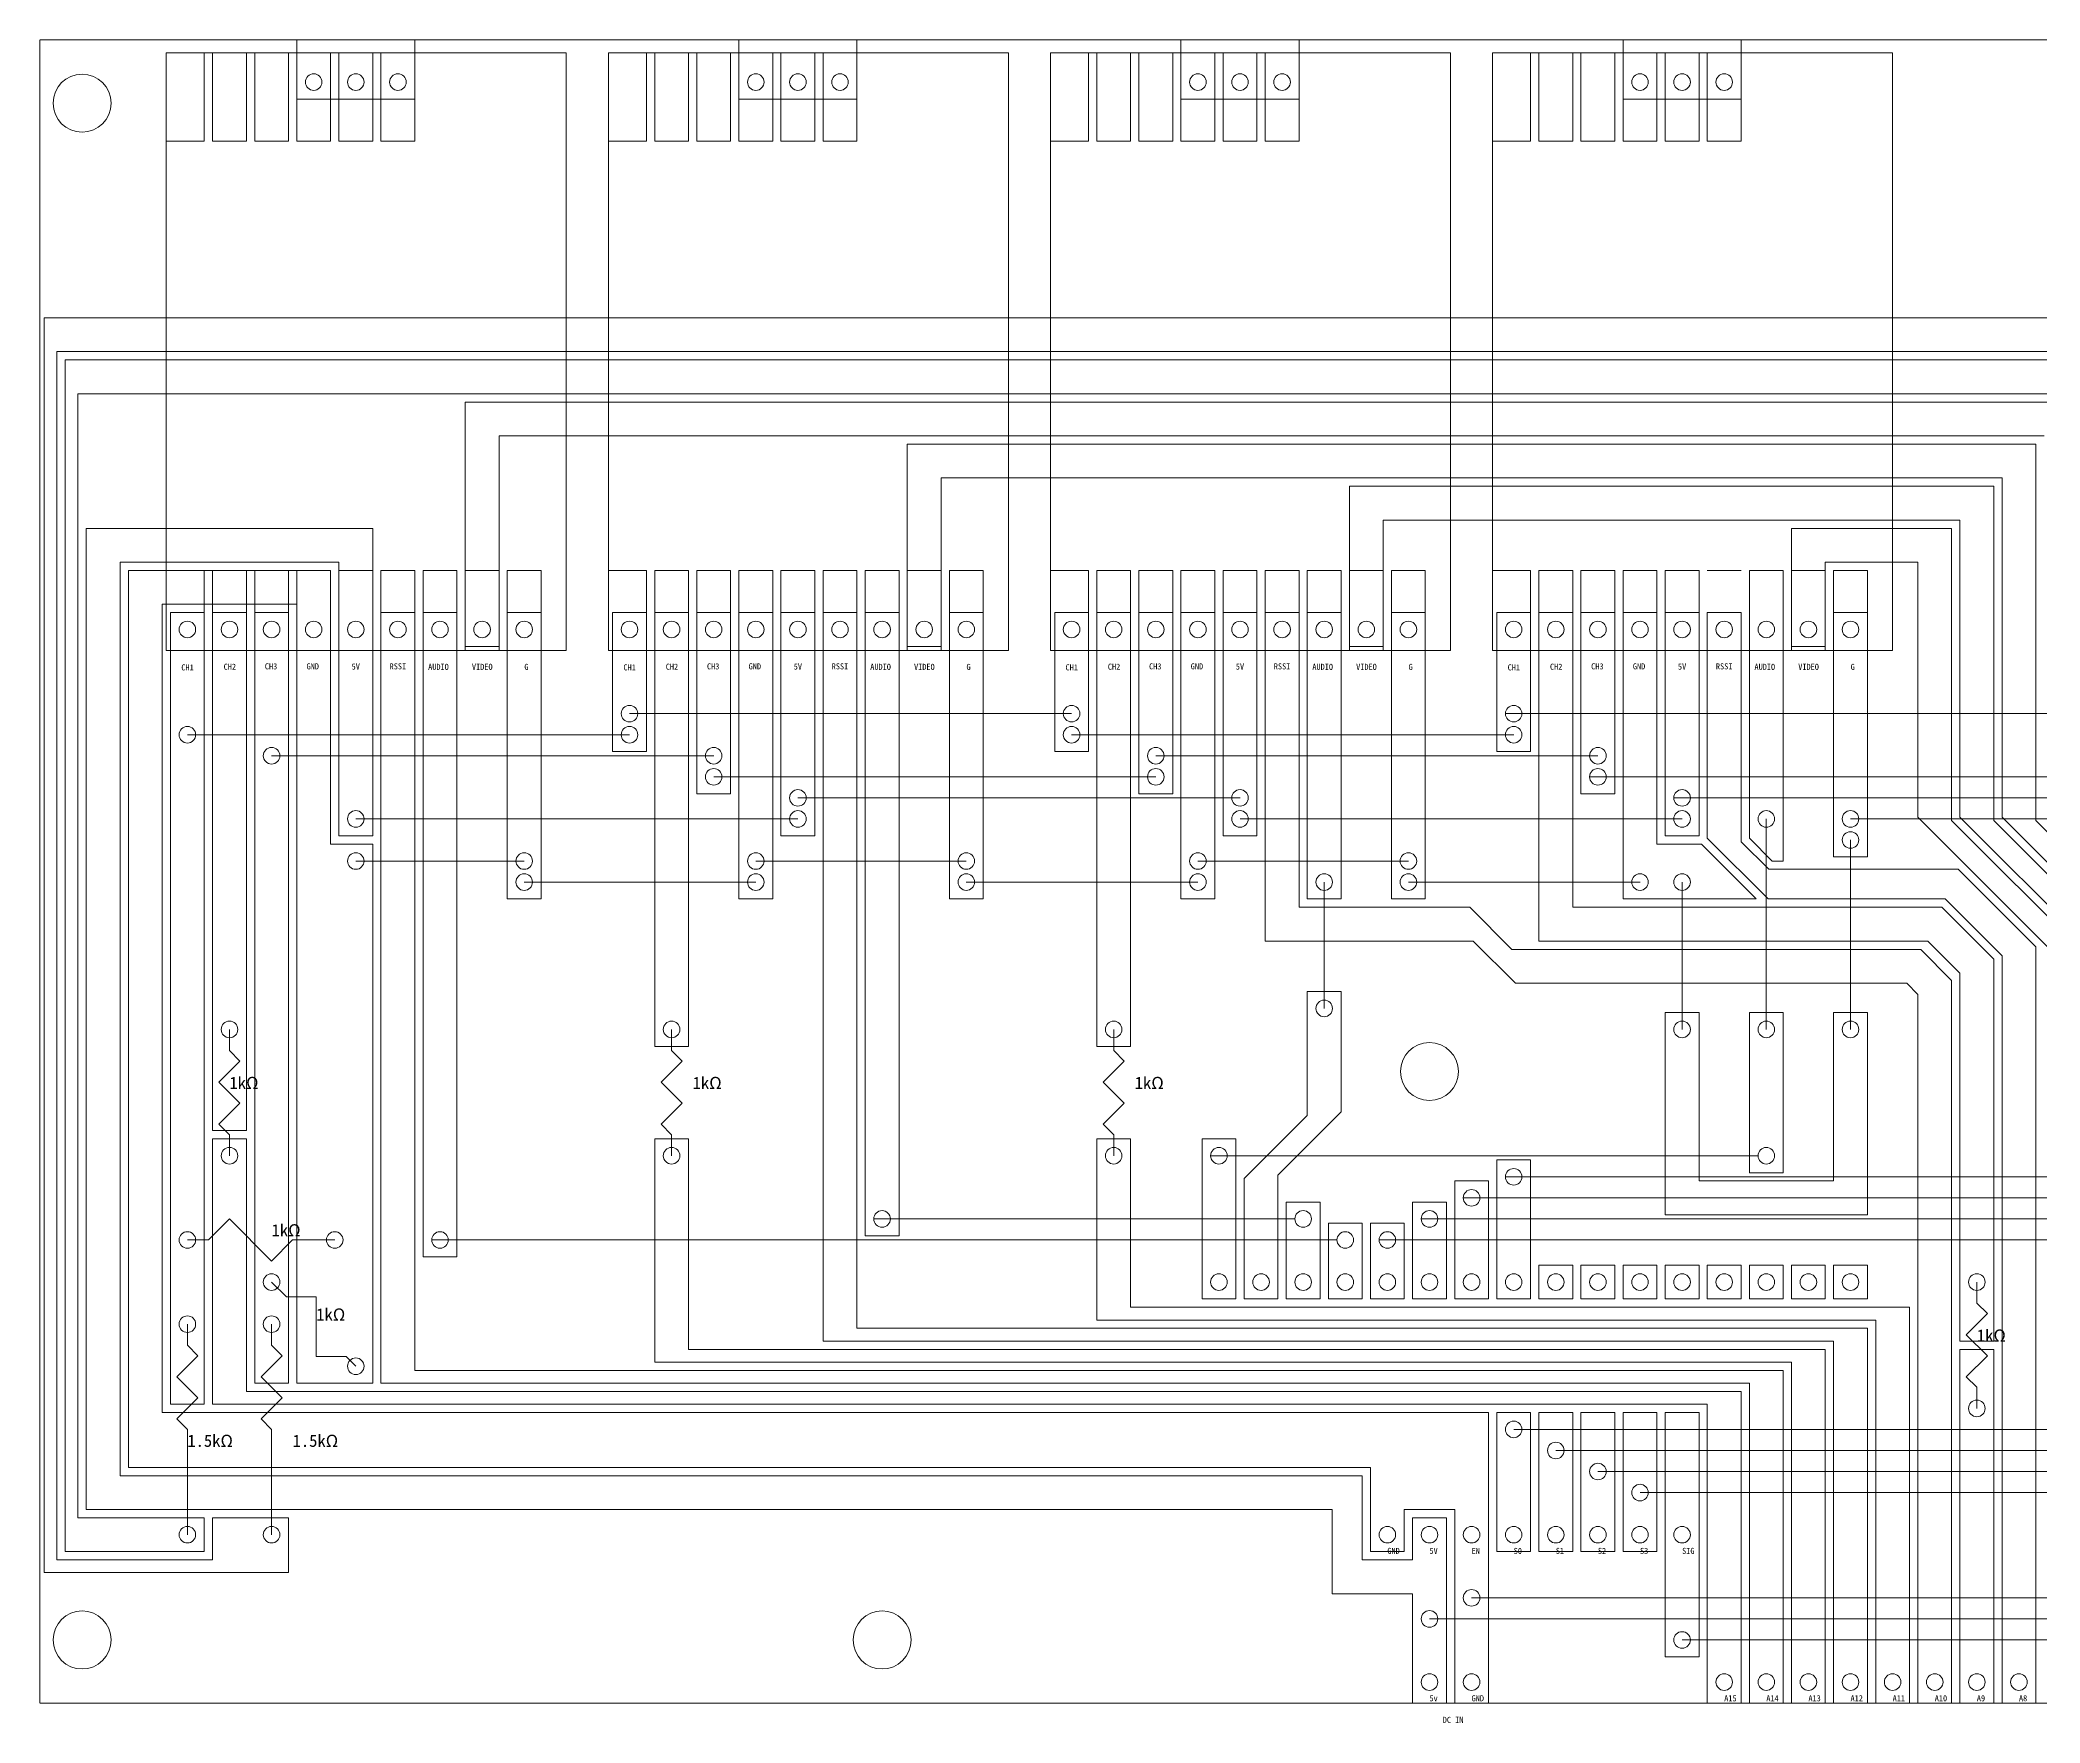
# Model space of a CAD drawing. Units: millimetres at full size, sheet at 2:1. Extents: x -15 to 231, y -75 to 27.
# Drawn here: x -15.3 to 105.3, y -74.9 to 26.6 of the extents above; entities that cross this region are included whole.
import ezdxf
from ezdxf.enums import TextEntityAlignment as Align

# ---------------------------------------------------------------- set-up
doc = ezdxf.new("R2010")
doc.units = ezdxf.units.MM
doc.header["$LTSCALE"] = 0.5
for name, color, linetype, lineweight in [('0-1_16', 7, 'Continuous', 9), ('0-3_18', 1, 'Continuous', 9), ('0-4_19', 3, 'Continuous', 9)]:
    doc.layers.add(name, color=color, linetype=linetype, lineweight=lineweight)
doc.styles.add('ＭＳ ゴシック', font='')
doc.styles.get('ＭＳ ゴシック').set_extended_font_data('MS Gothic')

msp = doc.modelspace()

# ---------------------------------------------------------------- linework, layer by layer
at = {"layer": '0-1_16'}
for p, q in [((-7.7283, -10.2258), (-7.7283, 25.8242)), ((-7.7283, 25.8242), (16.4017, 25.8242)), ((-5.4383, 25.8242), (-5.4383, 20.5042)), ((-4.9383, 25.8242), (-4.9383, 20.5042)), ((-2.8983, 25.8242), (-2.8983, 20.5042)), ((-2.3983, 25.8242), (-2.3983, 20.5042)), ((-0.3583, 25.8242), (-0.3583, 20.5042)), ((2.1817, 25.8242), (2.1817, 20.5042)), ((4.7217, 25.8242), (4.7217, 20.5042)), ((7.2617, 25.8242), (7.2617, 20.5042)), ((16.4017, -10.2258), (16.4017, 25.8242)), ((18.9417, -10.2258), (18.9417, 25.8242)), ((18.9417, 25.8242), (43.0717, 25.8242)), ((21.2317, 25.8242), (21.2317, 20.5042)), ((21.7317, 25.8242), (21.7317, 20.5042)), ((23.7717, 25.8242), (23.7717, 20.5042)), ((24.2717, 25.8242), (24.2717, 20.5042)), ((26.3117, 25.8242), (26.3117, 20.5042)), ((28.8517, 25.8242), (28.8517, 20.5042)), ((31.3917, 25.8242), (31.3917, 20.5042)), ((33.9317, 25.8242), (33.9317, 20.5042)), ((43.0717, -10.2258), (43.0717, 25.8242)), ((45.6117, -10.2258), (45.6117, 25.8242)), ((45.6117, 25.8242), (69.7417, 25.8242)), ((47.9017, 25.8242), (47.9017, 20.5042)), ((48.4017, 25.8242), (48.4017, 20.5042)), ((50.4417, 25.8242), (50.4417, 20.5042)), ((50.9417, 25.8242), (50.9417, 20.5042)), ((52.9817, 25.8242), (52.9817, 20.5042)), ((55.5217, 25.8242), (55.5217, 20.5042)), ((58.0617, 25.8242), (58.0617, 20.5042)), ((60.6017, 25.8242), (60.6017, 20.5042)), ((69.7417, -10.2258), (69.7417, 25.8242)), ((72.2817, -10.2258), (72.2817, 25.8242)), ((72.2817, 25.8242), (96.4117, 25.8242)), ((74.5717, 25.8242), (74.5717, 20.5042)), ((75.0717, 25.8242), (75.0717, 20.5042)), ((77.1117, 25.8242), (77.1117, 20.5042)), ((77.6117, 25.8242), (77.6117, 20.5042)), ((79.6517, 25.8242), (79.6517, 20.5042)), ((82.1917, 25.8242), (82.1917, 20.5042)), ((84.7317, 25.8242), (84.7317, 20.5042)), ((87.2717, 25.8242), (87.2717, 20.5042)), ((96.4117, -10.2258), (96.4117, 25.8242)), ((-7.7283, 20.5042), (-5.4383, 20.5042)), ((-4.9383, 20.5042), (-2.8983, 20.5042)), ((-2.3983, 20.5042), (-0.3583, 20.5042)), ((18.9417, 20.5042), (21.2317, 20.5042)), ((21.7317, 20.5042), (23.7717, 20.5042)), ((24.2717, 20.5042), (26.3117, 20.5042)), ((45.6117, 20.5042), (47.9017, 20.5042)), ((48.4017, 20.5042), (50.4417, 20.5042)), ((50.9417, 20.5042), (52.9817, 20.5042)), ((72.2817, 20.5042), (74.5717, 20.5042)), ((75.0717, 20.5042), (77.1117, 20.5042)), ((77.6117, 20.5042), (79.6517, 20.5042)), ((-7.7283, -5.3958), (-5.4383, -5.3958)), ((-5.4383, -5.3958), (-5.4383, -10.2258)), ((-4.9383, -5.3958), (-2.8983, -5.3958)), ((-4.9383, -5.3958), (-4.9383, -10.2258)), ((-2.8983, -5.3958), (-2.8983, -10.2258)), ((-2.3983, -5.3958), (-0.3583, -5.3958)), ((-2.3983, -5.3958), (-2.3983, -10.2258)), ((-0.3583, -5.3958), (-0.3583, -10.2258)), ((0.1417, -5.3958), (2.1817, -5.3958)), ((0.1417, -5.3958), (0.1417, -10.2258)), ((2.1817, -5.3958), (2.1817, -10.2258)), ((2.6817, -5.3958), (4.7217, -5.3958)), ((2.6817, -5.3958), (2.6817, -10.2258)), ((4.7217, -5.3958), (4.7217, -10.2258)), ((5.2217, -5.3958), (7.2617, -5.3958)), ((5.2217, -5.3958), (5.2217, -10.2258)), ((7.2617, -5.3958), (7.2617, -10.2258)), ((7.7617, -5.3958), (9.8017, -5.3958)), ((7.7617, -5.3958), (7.7617, -10.2258)), ((9.8017, -5.3958), (9.8017, -10.2258)), ((10.3017, -5.3958), (12.3417, -5.3958)), ((10.3017, -5.3958), (10.3017, -10.2258)), ((12.3417, -5.3958), (12.3417, -10.2258)), ((12.8417, -5.3958), (14.8817, -5.3958)), ((12.8417, -5.3958), (12.8417, -10.2258)), ((14.8817, -5.3958), (14.8817, -10.2258)), ((18.9417, -5.3958), (21.2317, -5.3958)), ((21.2317, -5.3958), (21.2317, -10.2258)), ((21.7317, -5.3958), (23.7717, -5.3958)), ((21.7317, -5.3958), (21.7317, -10.2258)), ((23.7717, -5.3958), (23.7717, -10.2258)), ((24.2717, -5.3958), (26.3117, -5.3958)), ((24.2717, -5.3958), (24.2717, -10.2258)), ((26.3117, -5.3958), (26.3117, -10.2258)), ((26.8117, -5.3958), (28.8517, -5.3958)), ((26.8117, -5.3958), (26.8117, -10.2258)), ((28.8517, -5.3958), (28.8517, -10.2258)), ((29.3517, -5.3958), (31.3917, -5.3958)), ((29.3517, -5.3958), (29.3517, -10.2258)), ((31.3917, -5.3958), (31.3917, -10.2258)), ((31.8917, -5.3958), (33.9317, -5.3958)), ((31.8917, -5.3958), (31.8917, -10.2258)), ((33.9317, -5.3958), (33.9317, -10.2258)), ((34.4317, -5.3958), (36.4717, -5.3958)), ((34.4317, -5.3958), (34.4317, -10.2258)), ((36.4717, -5.3958), (36.4717, -10.2258)), ((36.9717, -5.3958), (39.0117, -5.3958)), ((36.9717, -5.3958), (36.9717, -10.2258)), ((39.0117, -5.3958), (39.0117, -10.2258)), ((39.5117, -5.3958), (41.5517, -5.3958)), ((39.5117, -5.3958), (39.5117, -10.2258)), ((41.5517, -5.3958), (41.5517, -10.2258)), ((45.6117, -5.3958), (47.9017, -5.3958)), ((47.9017, -5.3958), (47.9017, -10.2258)), ((48.4017, -5.3958), (50.4417, -5.3958)), ((48.4017, -5.3958), (48.4017, -10.2258)), ((50.4417, -5.3958), (50.4417, -10.2258)), ((50.9417, -5.3958), (52.9817, -5.3958)), ((50.9417, -5.3958), (50.9417, -10.2258)), ((52.9817, -5.3958), (52.9817, -10.2258)), ((53.4817, -5.3958), (55.5217, -5.3958)), ((53.4817, -5.3958), (53.4817, -10.2258)), ((55.5217, -5.3958), (55.5217, -10.2258)), ((56.0217, -5.3958), (58.0617, -5.3958)), ((56.0217, -5.3958), (56.0217, -10.2258)), ((58.0617, -5.3958), (58.0617, -10.2258)), ((58.5617, -5.3958), (60.6017, -5.3958)), ((58.5617, -5.3958), (58.5617, -10.2258)), ((60.6017, -5.3958), (60.6017, -10.2258)), ((61.1017, -5.3958), (63.1417, -5.3958)), ((61.1017, -5.3958), (61.1017, -10.2258)), ((63.1417, -5.3958), (63.1417, -10.2258)), ((63.6417, -5.3958), (63.6417, -10.2258)), ((63.6417, -5.3958), (65.6817, -5.3958)), ((65.6817, -5.3958), (65.6817, -10.2258)), ((66.1817, -5.3958), (68.2217, -5.3958)), ((66.1817, -5.3958), (66.1817, -10.2258)), ((68.2217, -5.3958), (68.2217, -10.2258)), ((72.2817, -5.3958), (74.5717, -5.3958)), ((74.5717, -5.3958), (74.5717, -10.2258)), ((75.0717, -5.3958), (77.1117, -5.3958)), ((75.0717, -5.3958), (75.0717, -10.2258)), ((77.1117, -5.3958), (77.1117, -10.2258)), ((77.6117, -5.3958), (79.6517, -5.3958)), ((77.6117, -5.3958), (77.6117, -10.2258)), ((79.6517, -5.3958), (79.6517, -10.2258)), ((80.1517, -5.3958), (82.1917, -5.3958)), ((80.1517, -5.3958), (80.1517, -10.2258)), ((82.1917, -5.3958), (82.1917, -10.2258)), ((82.6917, -5.3958), (84.7317, -5.3958)), ((82.6917, -5.3958), (82.6917, -10.2258)), ((84.7317, -5.3958), (84.7317, -10.2258)), ((85.2317, -5.3958), (87.2717, -5.3958)), ((87.7717, -5.3958), (89.8117, -5.3958)), ((87.7717, -5.3958), (87.7717, -10.2258)), ((89.8117, -5.3958), (89.8117, -10.2258)), ((90.3117, -5.3958), (92.3517, -5.3958)), ((90.3117, -5.3958), (90.3117, -10.2258)), ((92.3517, -5.3958), (92.3517, -10.2258)), ((92.8517, -5.3958), (94.8917, -5.3958)), ((92.8517, -5.3958), (92.8517, -10.2258)), ((94.8917, -5.3958), (94.8917, -10.2258)), ((85.2317, -7.9358), (85.2317, -10.2258)), ((87.2717, -7.9358), (87.2717, -10.2258)), ((-7.7283, -10.2258), (16.4017, -10.2258)), ((18.9417, -10.2258), (43.0717, -10.2258)), ((45.6117, -10.2258), (69.7417, -10.2258)), ((72.2817, -10.2258), (96.4117, -10.2258))]:
    msp.add_line(p, q, dxfattribs=at)
at = {"layer": '0-1_16', "color": 4}
for p, q in [((-3.9183, -33.0858), (-3.9183, -34.3558)), ((22.7517, -33.0858), (22.7517, -34.3558)), ((49.4217, -33.0858), (49.4217, -34.3558)), ((-3.9183, -40.7058), (-3.9183, -39.4358)), ((22.7517, -40.7058), (22.7517, -39.4358)), ((49.4217, -40.7058), (49.4217, -39.4358)), ((101.4917, -48.3258), (101.4917, -49.5958)), ((101.4917, -55.9458), (101.4917, -54.6758))]:
    msp.add_line(p, q, dxfattribs=at)
at = {"layer": '0-1_16', "color": 5}
for p, q in [((-1.3783, -50.8658), (-1.3783, -52.1358)), ((-0.7433, -52.7708), (-2.0133, -54.0408)), ((-1.3783, -52.1358), (-0.7433, -52.7708)), ((-2.0133, -54.0408), (-0.7433, -55.3108)), ((-0.7433, -55.3108), (-2.0133, -56.5808)), ((-7.0933, -56.5808), (-6.4583, -57.2158)), ((-2.0133, -56.5808), (-1.3783, -57.2158)), ((-6.4583, -57.2158), (-6.4583, -63.5658)), ((-1.3783, -57.2158), (-1.3783, -63.5658))]:
    msp.add_line(p, q, dxfattribs=at)
at = {"layer": '0-1_16'}
for points in [[(0.1417, 25.8242), (0.1417, 20.5042), (2.1817, 20.5042)], [(2.6817, 25.8242), (2.6817, 20.5042), (4.7217, 20.5042)], [(5.2217, 25.8242), (5.2217, 20.5042), (7.2617, 20.5042)], [(26.8117, 25.8242), (26.8117, 20.5042), (28.8517, 20.5042)], [(29.3517, 25.8242), (29.3517, 20.5042), (31.3917, 20.5042)], [(31.8917, 25.8242), (31.8917, 20.5042), (33.9317, 20.5042)], [(53.4817, 25.8242), (53.4817, 20.5042), (55.5217, 20.5042)], [(56.0217, 25.8242), (56.0217, 20.5042), (58.0617, 20.5042)], [(58.5617, 25.8242), (58.5617, 20.5042), (60.6017, 20.5042)], [(80.1517, 25.8242), (80.1517, 20.5042), (82.1917, 20.5042)], [(82.6917, 25.8242), (82.6917, 20.5042), (84.7317, 20.5042)], [(85.2317, 25.8242), (85.2317, 20.5042), (87.2717, 20.5042)]]:
    msp.add_lwpolyline(points, dxfattribs=at)
at = {"layer": '0-1_16', "color": 4}
for points in [[(-3.9183, -34.3558), (-3.2833, -34.9908), (-4.5533, -36.2608), (-3.2833, -37.5308), (-4.5533, -38.8008), (-3.9183, -39.4358)], [(22.7517, -34.3558), (23.3867, -34.9908), (22.1167, -36.2608), (23.3867, -37.5308), (22.1167, -38.8008), (22.7517, -39.4358)], [(49.4217, -34.3558), (50.0567, -34.9908), (48.7867, -36.2608), (50.0567, -37.5308), (48.7867, -38.8008), (49.4217, -39.4358)], [(101.4917, -49.5958), (102.1267, -50.2308), (100.8567, -51.5008), (102.1267, -52.7708), (100.8567, -54.0408), (101.4917, -54.6758)]]:
    msp.add_lwpolyline(points, dxfattribs=at)
at = {"layer": '0-1_16', "color": 134}
for points in [[(-6.4583, -45.7858), (-5.1883, -45.7858), (-3.9183, -44.5158), (-1.3783, -47.0558), (-0.1083, -45.7858), (2.4317, -45.7858)], [(-1.3783, -48.3258), (-0.4803, -49.2238), (1.3158, -49.2238), (1.3158, -52.8159), (3.1118, -52.8159), (3.7017, -53.4058)]]:
    msp.add_lwpolyline(points, dxfattribs=at)
at = {"layer": '0-1_16', "color": 5}
msp.add_lwpolyline([(-6.4583, -50.8658), (-6.4583, -52.1358), (-5.8233, -52.7708), (-7.0933, -54.0408), (-5.8233, -55.3108), (-7.0933, -56.5808)], dxfattribs=at)
at = {"layer": '0-1_16'}
for centre in [(1.1617, 24.0642), (3.7017, 24.0642), (6.2417, 24.0642), (27.8317, 24.0642), (30.3717, 24.0642), (32.9117, 24.0642), (54.5017, 24.0642), (57.0417, 24.0642), (59.5817, 24.0642), (81.1717, 24.0642), (83.7117, 24.0642), (86.2517, 24.0642), (-6.4583, -8.9558), (-3.9183, -8.9558), (-1.3783, -8.9558), (1.1617, -8.9558), (3.7017, -8.9558), (6.2417, -8.9558), (8.7817, -8.9558), (11.3217, -8.9558), (20.2117, -8.9558), (22.7517, -8.9558), (25.2917, -8.9558), (27.8317, -8.9558), (30.3717, -8.9558), (32.9117, -8.9558), (35.4517, -8.9558), (37.9917, -8.9558), (40.5317, -8.9558), (46.8817, -8.9558), (49.4217, -8.9558), (51.9617, -8.9558), (54.5017, -8.9558), (57.0417, -8.9558), (59.5817, -8.9558), (62.1217, -8.9558), (64.6617, -8.9558), (67.2017, -8.9558), (73.5517, -8.9558), (76.0917, -8.9558), (78.6317, -8.9558), (81.1717, -8.9558), (83.7117, -8.9558), (86.2517, -8.9558), (88.7917, -8.9558), (91.3317, -8.9558), (93.8717, -8.9558)]:
    msp.add_circle(centre, 0.5, dxfattribs=at)
at = {"layer": '0-1_16', "color": 1}
msp.add_circle((101.4917, -55.9458), 0.5, dxfattribs=at)
at = {"layer": '0-3_18'}
for p, q in [((-15.3483, -73.7258), (-15.3483, 26.6042)), ((231.0317, 26.6042), (-15.3483, 26.6042)), ((0.1417, 26.6042), (0.1417, 23.0442)), ((7.2617, 26.6042), (7.2617, 23.0442)), ((26.8117, 26.6042), (26.8117, 23.0442)), ((33.9317, 26.6042), (33.9317, 23.0442)), ((53.4817, 26.6042), (53.4817, 23.0442)), ((60.6017, 26.6042), (60.6017, 23.0442)), ((80.1517, 26.6042), (80.1517, 23.0442)), ((87.2717, 26.6042), (87.2717, 23.0442)), ((0.1417, 23.0442), (7.2617, 23.0442)), ((26.8117, 23.0442), (33.9317, 23.0442)), ((53.4817, 23.0442), (60.6017, 23.0442)), ((80.1517, 23.0442), (87.2717, 23.0442)), ((-15.0983, 9.8442), (-15.0983, -65.8558)), ((-15.0983, 9.8442), (226.9717, 9.8442)), ((-14.3283, 7.8042), (-14.3283, -65.0858)), ((-14.3283, 7.8042), (224.9317, 7.8042)), ((-13.8283, 7.3042), (-13.8283, -64.5858)), ((-13.8283, 7.3042), (224.4317, 7.3042)), ((-13.0583, 5.2642), (-13.0583, -62.5458)), ((-13.0583, 5.2642), (222.3917, 5.2642)), ((10.3017, 4.7642), (107.5917, 4.7642)), ((10.3017, 4.7642), (10.3017, -9.9758)), ((12.3417, 2.7242), (105.5517, 2.7242)), ((12.3417, 2.7242), (12.3417, -9.9758)), ((36.9717, 2.2242), (105.0517, 2.2242)), ((36.9717, 2.2242), (36.9717, -9.9758)), ((105.0517, 2.2242), (105.0517, -20.4894)), ((39.0117, 0.1842), (39.0117, -9.9758)), ((39.0117, 0.1842), (103.0117, 0.1842)), ((103.0117, 0.1842), (103.0117, -20.2822)), ((63.6417, -0.3158), (102.5117, -0.3158)), ((63.6417, -0.3158), (63.6417, -9.9758)), ((102.5117, -0.3158), (102.5117, -20.4894)), ((65.6817, -2.3558), (100.4717, -2.3558)), ((65.6817, -2.3558), (65.6817, -9.9758)), ((100.4717, -2.3558), (100.4717, -20.2822)), ((-12.5583, -2.8558), (4.7217, -2.8558)), ((-12.5583, -2.8558), (-12.5583, -62.0458)), ((4.7217, -2.8558), (4.7217, -21.4058)), ((90.3117, -2.8558), (90.3117, -9.9758)), ((90.3117, -2.8558), (99.9717, -2.8558)), ((99.9717, -2.8558), (99.9717, -20.4894)), ((-10.5183, -4.8958), (2.6817, -4.8958)), ((-10.5183, -4.8958), (-10.5183, -60.0058)), ((2.1817, -5.3958), (-10.0183, -5.3958)), ((-10.0183, -5.3958), (-10.0183, -59.5058)), ((2.1817, -5.3958), (2.1817, -21.9058)), ((2.6817, -4.8958), (2.6817, -21.4058)), ((87.7717, -5.3958), (89.8117, -5.3958)), ((87.7717, -5.3958), (87.7717, -21.5523)), ((89.8117, -5.3958), (89.8117, -22.9258)), ((92.3517, -4.8958), (92.3517, -9.9758)), ((92.3517, -4.8958), (97.9317, -4.8958)), ((97.9317, -4.8958), (97.9317, -20.2822)), ((-7.9783, -7.4358), (0.1417, -7.4358)), ((-7.9783, -7.4358), (-7.9783, -56.1958)), ((-7.4783, -7.9358), (-5.4383, -7.9358)), ((-7.4783, -7.9358), (-7.4783, -55.6958)), ((-5.4383, -7.9358), (-5.4383, -55.6958)), ((-4.9383, -7.9358), (-2.8983, -7.9358)), ((-4.9383, -7.9358), (-4.9383, -39.1858)), ((-2.8983, -7.9358), (-2.8983, -39.1858)), ((-2.3983, -7.9358), (-0.3583, -7.9358)), ((-2.3983, -7.9358), (-2.3983, -54.4258)), ((-0.3583, -7.9358), (-0.3583, -54.4258)), ((0.1417, -7.4358), (0.1417, -54.4258)), ((5.2217, -7.9358), (7.2617, -7.9358)), ((5.2217, -7.9358), (5.2217, -54.4258)), ((7.7617, -7.9358), (9.8017, -7.9358)), ((9.8017, -7.9358), (9.8017, -46.8058)), ((12.8417, -7.9358), (14.8817, -7.9358)), ((12.8417, -7.9358), (12.8417, -25.2158)), ((14.8817, -7.9358), (14.8817, -25.2158)), ((19.1917, -7.9358), (19.1917, -16.3258)), ((21.7317, -7.9358), (21.7317, -34.1058)), ((24.2717, -7.9358), (26.3117, -7.9358)), ((24.2717, -7.9358), (24.2717, -18.8658)), ((26.3117, -7.9358), (26.3117, -18.8658)), ((26.8117, -7.9358), (26.8117, -25.2158)), ((29.3517, -7.9358), (29.3517, -21.4058)), ((31.8917, -7.9358), (33.9317, -7.9358)), ((31.8917, -7.9358), (31.8917, -51.8858)), ((33.9317, -7.9358), (33.9317, -51.1158)), ((34.4317, -7.9358), (36.4717, -7.9358)), ((34.4317, -7.9358), (34.4317, -45.5358)), ((36.4717, -7.9358), (36.4717, -45.5358)), ((39.5117, -7.9358), (39.5117, -25.2158)), ((39.5117, -7.9358), (41.5517, -7.9358)), ((41.5517, -7.9358), (41.5517, -25.2158)), ((45.8617, -7.9358), (45.8617, -16.3258)), ((48.4017, -7.9358), (48.4017, -34.1058)), ((50.9417, -7.9358), (52.9817, -7.9358)), ((50.9417, -7.9358), (50.9417, -18.8658)), ((52.9817, -7.9358), (52.9817, -18.8658)), ((53.4817, -7.9358), (53.4817, -25.2158)), ((53.4817, -7.9358), (55.5217, -7.9358)), ((55.5217, -7.9358), (55.5217, -25.2158)), ((56.0217, -7.9358), (56.0217, -21.4058)), ((58.5617, -7.9358), (60.6017, -7.9358)), ((60.6017, -7.9358), (60.6017, -25.7158)), ((61.1017, -7.9358), (63.1417, -7.9358)), ((63.1417, -7.9358), (63.1417, -25.2158)), ((66.1817, -7.9358), (66.1817, -25.2158)), ((66.1817, -7.9358), (68.2217, -7.9358)), ((68.2217, -7.9358), (68.2217, -25.2158)), ((72.5317, -7.9358), (74.5717, -7.9358)), ((72.5317, -7.9358), (72.5317, -16.3258)), ((74.5717, -7.9358), (74.5717, -16.3258)), ((75.0717, -7.9358), (75.0717, -27.7558)), ((77.6117, -7.9358), (79.6517, -7.9358)), ((77.6117, -7.9358), (77.6117, -18.8658)), ((79.6517, -7.9358), (79.6517, -18.8658)), ((80.1517, -7.9358), (80.1517, -25.2158)), ((80.1517, -7.9358), (82.1917, -7.9358)), ((82.1917, -7.9358), (82.1917, -21.9058)), ((82.6917, -7.9358), (84.7317, -7.9358)), ((82.6917, -7.9358), (82.6917, -21.4058)), ((84.7317, -7.9358), (84.7317, -21.4058)), ((85.2317, -21.5522), (85.2317, -7.9358)), ((92.8517, -7.9358), (92.8517, -22.6758)), ((92.8517, -7.9358), (94.8917, -7.9358)), ((94.8917, -7.9358), (94.8917, -22.6758)), ((10.3017, -9.9758), (12.3417, -9.9758)), ((36.9717, -9.9758), (39.0117, -9.9758)), ((63.6417, -9.9758), (65.6817, -9.9758)), ((90.3117, -9.9758), (92.3517, -9.9758)), ((19.1917, -16.3258), (21.2317, -16.3258)), ((45.8617, -16.3258), (47.9017, -16.3258)), ((72.5317, -16.3258), (74.5717, -16.3258)), ((24.2717, -18.8658), (26.3117, -18.8658)), ((50.9417, -18.8658), (52.9817, -18.8658)), ((77.6117, -18.8658), (79.6517, -18.8658)), ((97.9317, -20.2822), (120.7917, -43.1422)), ((99.9717, -20.4894), (122.8317, -43.3494)), ((100.4717, -20.2822), (123.3317, -43.1422)), ((102.5117, -20.4894), (125.3717, -43.3494)), ((103.0117, -20.2823), (125.8717, -43.1423)), ((105.0517, -20.4894), (127.9117, -43.3494)), ((2.6817, -21.4058), (4.7217, -21.4058)), ((29.3517, -21.4058), (31.3917, -21.4058)), ((56.0217, -21.4058), (58.0617, -21.4058)), ((82.6917, -21.4058), (84.7317, -21.4058)), ((85.2317, -21.5522), (88.8953, -25.2158)), ((87.7717, -21.5523), (89.1452, -22.9258)), ((2.1817, -21.9058), (4.7217, -21.9058)), ((4.7217, -21.9058), (4.7217, -54.4258)), ((82.1917, -21.9058), (84.8782, -21.9058)), ((84.8782, -21.9058), (88.1882, -25.2158)), ((87.2717, -21.7594), (88.9381, -23.4258)), ((92.8517, -22.6758), (94.8917, -22.6758)), ((88.9381, -23.4258), (100.3682, -23.4258)), ((89.1452, -22.9258), (89.8117, -22.9258)), ((100.3682, -23.4258), (105.0517, -28.1093)), ((12.8417, -25.2158), (14.8817, -25.2158)), ((26.8117, -25.2158), (28.8517, -25.2158)), ((39.5117, -25.2158), (41.5517, -25.2158)), ((53.4817, -25.2158), (55.5217, -25.2158)), ((66.1817, -25.2158), (68.2217, -25.2158)), ((80.1517, -25.2158), (88.1882, -25.2158)), ((88.8953, -25.2158), (99.5813, -25.2158)), ((99.5813, -25.2158), (103.0117, -28.6462)), ((60.6017, -25.7158), (70.9081, -25.7158)), ((73.4481, -28.2558), (70.9081, -25.7158)), ((77.1117, -25.7158), (99.3742, -25.7158)), ((99.3742, -25.7158), (102.5117, -28.8533)), ((73.6553, -30.2958), (71.1153, -27.7558)), ((73.4481, -28.2558), (98.1042, -28.2558)), ((75.0717, -27.7558), (98.5292, -27.7558)), ((99.9717, -30.1233), (98.1042, -28.2558)), ((98.5292, -27.7558), (100.4717, -29.6983)), ((102.5117, -28.8533), (102.5117, -51.8858)), ((103.0117, -28.6462), (103.0117, -73.7258)), ((105.0517, -28.1093), (105.0517, -73.7258)), ((99.9717, -30.1233), (99.9717, -73.7258)), ((100.4717, -29.6983), (100.4717, -51.8858)), ((61.1017, -30.7958), (61.1017, -38.2694)), ((73.6553, -30.2958), (97.2592, -30.2958)), ((97.9317, -30.9683), (97.2592, -30.2958)), ((97.9317, -30.9683), (97.9317, -73.7258)), ((82.6917, -32.0658), (82.6917, -44.2658)), ((87.7717, -32.0658), (89.8117, -32.0658)), ((87.7717, -32.0658), (87.7717, -41.7258)), ((89.8117, -32.0658), (89.8117, -41.7258)), ((92.8517, -32.0658), (94.8917, -32.0658)), ((92.8517, -32.0658), (92.8517, -42.2258)), ((94.8917, -32.0658), (94.8917, -44.2658)), ((21.7317, -34.1058), (23.7717, -34.1058)), ((48.4017, -34.1058), (50.4417, -34.1058)), ((57.2917, -42.0794), (61.1017, -38.2694)), ((59.3317, -41.8722), (63.1417, -38.0622)), ((-4.9383, -39.1858), (-2.8983, -39.1858)), ((-4.9383, -55.6958), (-4.9383, -39.6858)), ((21.7317, -39.6858), (23.7717, -39.6858)), ((21.7317, -39.6858), (21.7317, -53.1558)), ((23.7717, -39.6858), (23.7717, -52.3858)), ((48.4017, -39.6858), (48.4017, -50.6158)), ((54.7517, -39.6858), (56.7917, -39.6858)), ((54.7517, -39.6858), (54.7517, -49.3458)), ((56.7917, -39.6858), (56.7917, -49.3458)), ((72.5317, -40.9558), (72.5317, -49.3458)), ((72.5317, -40.9558), (74.5717, -40.9558)), ((74.5717, -40.9558), (74.5717, -49.3458)), ((57.2917, -42.0794), (57.2917, -49.3458)), ((59.3317, -41.8722), (59.3317, -49.3458)), ((69.9917, -42.2258), (72.0317, -42.2258)), ((69.9917, -42.2258), (69.9917, -49.3458)), ((72.0317, -42.2258), (72.0317, -49.3458)), ((84.7317, -42.2258), (92.8517, -42.2258)), ((87.7717, -41.7258), (89.8117, -41.7258)), ((59.8317, -43.4958), (59.8317, -49.3458)), ((59.8317, -43.4958), (61.8717, -43.4958)), ((61.8717, -43.4958), (61.8717, -49.3458)), ((67.4517, -43.4958), (67.4517, -49.3458)), ((67.4517, -43.4958), (69.4917, -43.4958)), ((69.4917, -43.4958), (69.4917, -49.3458)), ((82.6917, -44.2658), (94.8917, -44.2658)), ((34.4317, -45.5358), (36.4717, -45.5358)), ((62.3717, -44.7658), (62.3717, -49.3458)), ((64.9117, -44.7658), (64.9117, -49.3458)), ((75.0717, -47.3058), (75.0717, -49.3458)), ((77.6117, -47.3058), (77.6117, -49.3458)), ((80.1517, -47.3058), (80.1517, -49.3458)), ((82.6917, -47.3058), (82.6917, -49.3458)), ((85.2317, -47.3058), (85.2317, -49.3458)), ((87.7717, -47.3058), (87.7717, -49.3458)), ((90.3117, -47.3058), (90.3117, -49.3458)), ((92.8517, -47.3058), (92.8517, -49.3458)), ((54.7517, -49.3458), (56.7917, -49.3458)), ((57.2917, -49.3458), (59.3317, -49.3458)), ((59.8317, -49.3458), (61.8717, -49.3458)), ((62.3717, -49.3458), (64.4117, -49.3458)), ((64.9117, -49.3458), (66.9517, -49.3458)), ((67.4517, -49.3458), (69.4917, -49.3458)), ((69.9917, -49.3458), (72.0317, -49.3458)), ((72.5317, -49.3458), (74.5717, -49.3458)), ((75.0717, -49.3458), (77.1117, -49.3458)), ((77.6117, -49.3458), (79.6517, -49.3458)), ((80.1517, -49.3458), (82.1917, -49.3458)), ((82.6917, -49.3458), (84.7317, -49.3458)), ((85.2317, -49.3458), (87.2717, -49.3458)), ((87.7717, -49.3458), (89.8117, -49.3458)), ((90.3117, -49.3458), (92.3517, -49.3458)), ((92.8517, -49.3458), (94.8917, -49.3458)), ((48.4017, -50.6158), (95.3917, -50.6158)), ((50.4417, -49.8458), (97.4317, -49.8458)), ((95.3917, -50.6158), (95.3917, -73.7258)), ((97.4317, -49.8458), (97.4317, -73.7258)), ((33.9317, -51.1158), (94.8917, -51.1158)), ((94.8917, -51.1158), (94.8917, -73.7258)), ((23.7717, -52.3858), (92.3517, -52.3858)), ((31.8917, -51.8858), (92.8517, -51.8858)), ((92.3517, -52.3858), (92.3517, -73.7258)), ((92.8517, -51.8858), (92.8517, -73.7258)), ((100.4717, -51.8858), (102.5117, -51.8858)), ((100.4717, -52.3858), (102.5117, -52.3858)), ((100.4717, -52.3858), (100.4717, -73.7258)), ((102.5117, -52.3858), (102.5117, -73.7258)), ((21.7317, -53.1558), (90.3117, -53.1558)), ((89.8117, -53.6558), (89.8117, -73.7258)), ((90.3117, -53.1558), (90.3117, -73.7258)), ((-2.8983, -54.9258), (87.2717, -54.9258)), ((-2.3983, -54.4258), (-0.3583, -54.4258)), ((0.1417, -54.4258), (4.7217, -54.4258)), ((5.2217, -54.4258), (87.7717, -54.4258)), ((87.2717, -54.9258), (87.2717, -73.7258)), ((87.7717, -54.4258), (87.7717, -73.7258)), ((-7.9783, -56.1958), (72.0317, -56.1958)), ((-7.4783, -55.6958), (-5.4383, -55.6958)), ((-4.9383, -55.6958), (85.2317, -55.6958)), ((72.0317, -56.1958), (72.0317, -73.7258)), ((72.5317, -56.1958), (72.5317, -64.5858)), ((72.5317, -56.1958), (74.5717, -56.1958)), ((74.5717, -56.1958), (74.5717, -64.5858)), ((75.0717, -56.1958), (77.1117, -56.1958)), ((75.0717, -56.1958), (75.0717, -64.5858)), ((77.1117, -56.1958), (77.1117, -64.5858)), ((77.6117, -56.1958), (79.6517, -56.1958)), ((77.6117, -56.1958), (77.6117, -64.5858)), ((79.6517, -56.1958), (79.6517, -64.5858)), ((80.1517, -56.1958), (82.1917, -56.1958)), ((80.1517, -56.1958), (80.1517, -64.5858)), ((82.1917, -56.1958), (82.1917, -64.5858)), ((82.6917, -56.1958), (82.6917, -70.9358)), ((85.2317, -55.6958), (85.2317, -73.7258)), ((-10.5183, -60.0058), (64.4117, -60.0058)), ((-10.0183, -59.5058), (64.9117, -59.5058)), ((64.4117, -60.0058), (64.4117, -65.0858)), ((64.9117, -59.5058), (64.9117, -64.5858)), ((-12.5583, -62.0458), (62.6084, -62.0458)), ((-4.9383, -62.5458), (-4.9383, -65.0858)), ((-4.9383, -62.5458), (-0.3583, -62.5458)), ((-0.3583, -62.5458), (-0.3583, -65.8558)), ((66.9517, -62.0458), (66.9517, -64.5858)), ((66.9517, -62.0458), (69.9917, -62.0458)), ((67.4517, -62.5458), (69.4917, -62.5458)), ((67.4517, -62.5458), (67.4517, -65.0858)), ((69.4917, -62.5458), (69.4917, -73.7258)), ((69.9917, -62.0458), (69.9917, -73.7258)), ((-14.3283, -65.0858), (-4.9383, -65.0858)), ((-13.8283, -64.5858), (-5.4383, -64.5858)), ((64.4117, -65.0858), (67.4517, -65.0858)), ((64.9117, -64.5858), (66.9517, -64.5858)), ((72.5317, -64.5858), (74.5717, -64.5858)), ((75.0717, -64.5858), (77.1117, -64.5858)), ((77.6117, -64.5858), (79.6517, -64.5858)), ((80.1517, -64.5858), (82.1917, -64.5858)), ((-15.0983, -65.8558), (-0.3583, -65.8558)), ((67.4517, -67.1258), (67.4517, -73.7258)), ((82.6917, -70.9358), (84.7317, -70.9358)), ((231.0317, -73.7258), (-15.3483, -73.7258))]:
    msp.add_line(p, q, dxfattribs=at)
for points in [[(7.2617, -7.9358), (7.2617, -53.6558), (89.8117, -53.6558)], [(7.7617, -7.9358), (7.7617, -46.8058), (9.8017, -46.8058)], [(19.1917, -7.9358), (21.2317, -7.9358), (21.2317, -16.3258)], [(21.7317, -7.9358), (23.7717, -7.9358), (23.7717, -34.1058)], [(26.8117, -7.9358), (28.8517, -7.9358), (28.8517, -25.2158)], [(29.3517, -7.9358), (31.3917, -7.9358), (31.3917, -21.4058)], [(45.8617, -7.9358), (47.9017, -7.9358), (47.9017, -16.3258)], [(48.4017, -7.9358), (50.4417, -7.9358), (50.4417, -34.1058)], [(56.0217, -7.9358), (58.0617, -7.9358), (58.0617, -21.4058)], [(58.5617, -7.9358), (58.5617, -27.7558), (71.1153, -27.7558)], [(61.1017, -7.9358), (61.1017, -25.2158), (63.1417, -25.2158)], [(75.0717, -7.9358), (77.1117, -7.9358), (77.1117, -25.7158)], [(85.2317, -7.9358), (87.2717, -7.9358), (87.2717, -21.7594)], [(61.1017, -30.7958), (63.1417, -30.7958), (63.1417, -38.0622)], [(82.6917, -32.0658), (84.7317, -32.0658), (84.7317, -42.2258)], [(-4.9383, -39.6858), (-2.8983, -39.6858), (-2.8983, -54.9258)], [(48.4017, -39.6858), (50.4417, -39.6858), (50.4417, -49.8458)], [(62.3717, -44.7658), (64.4117, -44.7658), (64.4117, -49.3458)], [(64.9117, -44.7658), (66.9517, -44.7658), (66.9517, -49.3458)], [(75.0717, -47.3058), (77.1117, -47.3058), (77.1117, -49.3458)], [(77.6117, -47.3058), (79.6517, -47.3058), (79.6517, -49.3458)], [(80.1517, -47.3058), (82.1917, -47.3058), (82.1917, -49.3458)], [(82.6917, -47.3058), (84.7317, -47.3058), (84.7317, -49.3458)], [(85.2317, -47.3058), (87.2717, -47.3058), (87.2717, -49.3458)], [(87.7717, -47.3058), (89.8117, -47.3058), (89.8117, -49.3458)], [(90.3117, -47.3058), (92.3517, -47.3058), (92.3517, -49.3458)], [(92.8517, -47.3058), (94.8917, -47.3058), (94.8917, -49.3458)], [(82.6917, -56.1958), (84.7317, -56.1958), (84.7317, -70.9358)], [(-13.0583, -62.5458), (-5.4383, -62.5458), (-5.4383, -64.5858)], [(62.6084, -62.0458), (62.6084, -67.1258), (67.4517, -67.1258)]]:
    msp.add_lwpolyline(points, dxfattribs=at)
for centre, radius in [((-12.8083, 22.7942), 1.75), ((1.1617, 24.0642), 0.5), ((3.7017, 24.0642), 0.5), ((6.2417, 24.0642), 0.5), ((27.8317, 24.0642), 0.5), ((30.3717, 24.0642), 0.5), ((32.9117, 24.0642), 0.5), ((54.5017, 24.0642), 0.5), ((57.0417, 24.0642), 0.5), ((59.5817, 24.0642), 0.5), ((81.1717, 24.0642), 0.5), ((83.7117, 24.0642), 0.5), ((86.2517, 24.0642), 0.5), ((-6.4583, -8.9558), 0.5), ((-3.9183, -8.9558), 0.5), ((-1.3783, -8.9558), 0.5), ((1.1617, -8.9558), 0.5), ((3.7017, -8.9558), 0.5), ((6.2417, -8.9558), 0.5), ((8.7817, -8.9558), 0.5), ((11.3217, -8.9558), 0.5), ((13.8617, -8.9558), 0.5), ((20.2117, -8.9558), 0.5), ((22.7517, -8.9558), 0.5), ((25.2917, -8.9558), 0.5), ((27.8317, -8.9558), 0.5), ((30.3717, -8.9558), 0.5), ((32.9117, -8.9558), 0.5), ((35.4517, -8.9558), 0.5), ((37.9917, -8.9558), 0.5), ((40.5317, -8.9558), 0.5), ((46.8817, -8.9558), 0.5), ((49.4217, -8.9558), 0.5), ((51.9617, -8.9558), 0.5), ((54.5017, -8.9558), 0.5), ((57.0417, -8.9558), 0.5), ((59.5817, -8.9558), 0.5), ((62.1217, -8.9558), 0.5), ((64.6617, -8.9558), 0.5), ((67.2017, -8.9558), 0.5), ((73.5517, -8.9558), 0.5), ((76.0917, -8.9558), 0.5), ((78.6317, -8.9558), 0.5), ((81.1717, -8.9558), 0.5), ((83.7117, -8.9558), 0.5), ((86.2517, -8.9558), 0.5), ((88.7917, -8.9558), 0.5), ((91.3317, -8.9558), 0.5), ((93.8717, -8.9558), 0.5), ((20.2117, -14.0358), 0.5), ((46.8817, -14.0358), 0.5), ((73.5517, -14.0358), 0.5), ((-6.4583, -15.3058), 0.5), ((20.2117, -15.3058), 0.5), ((46.8817, -15.3058), 0.5), ((73.5517, -15.3058), 0.5), ((-1.3783, -16.5758), 0.5), ((25.2917, -16.5758), 0.5), ((51.9617, -16.5758), 0.5), ((78.6317, -16.5758), 0.5), ((25.2917, -17.8458), 0.5), ((51.9617, -17.8458), 0.5), ((78.6317, -17.8458), 0.5), ((30.3717, -19.1158), 0.5), ((57.0417, -19.1158), 0.5), ((83.7117, -19.1158), 0.5), ((3.7017, -20.3858), 0.5), ((30.3717, -20.3858), 0.5), ((57.0417, -20.3858), 0.5), ((83.7117, -20.3858), 0.5), ((88.7917, -20.3858), 0.5), ((93.8717, -20.3858), 0.5), ((93.8717, -21.6558), 0.5), ((3.7017, -22.9258), 0.5), ((13.8617, -22.9258), 0.5), ((27.8317, -22.9258), 0.5), ((40.5317, -22.9258), 0.5), ((54.5017, -22.9258), 0.5), ((67.2017, -22.9258), 0.5), ((13.8617, -24.1958), 0.5), ((27.8317, -24.1958), 0.5), ((40.5317, -24.1958), 0.5), ((54.5017, -24.1958), 0.5), ((62.1217, -24.1958), 0.5), ((67.2017, -24.1958), 0.5), ((81.1717, -24.1958), 0.5), ((83.7117, -24.1958), 0.5), ((62.1217, -31.8158), 0.5), ((-3.9183, -33.0858), 0.5), ((22.7517, -33.0858), 0.5), ((49.4217, -33.0858), 0.5), ((83.7117, -33.0858), 0.5), ((88.7917, -33.0858), 0.5), ((93.8717, -33.0858), 0.5), ((68.4717, -35.6258), 1.75), ((-3.9183, -40.7058), 0.5), ((22.7517, -40.7058), 0.5), ((49.4217, -40.7058), 0.5), ((55.7717, -40.7058), 0.5), ((88.7917, -40.7058), 0.5), ((73.5517, -41.9758), 0.5), ((71.0117, -43.2458), 0.5), ((35.4517, -44.5158), 0.5), ((60.8517, -44.5158), 0.5), ((68.4717, -44.5158), 0.5), ((-6.4583, -45.7858), 0.5), ((2.4317, -45.7858), 0.5), ((8.7817, -45.7858), 0.5), ((63.3917, -45.7858), 0.5), ((65.9317, -45.7858), 0.5), ((-1.3783, -48.3258), 0.5), ((55.7717, -48.3258), 0.5), ((58.3117, -48.3258), 0.5), ((60.8517, -48.3258), 0.5), ((63.3917, -48.3258), 0.5), ((65.9317, -48.3258), 0.5), ((68.4717, -48.3258), 0.5), ((71.0117, -48.3258), 0.5), ((73.5517, -48.3258), 0.5), ((76.0917, -48.3258), 0.5), ((78.6317, -48.3258), 0.5), ((81.1717, -48.3258), 0.5), ((83.7117, -48.3258), 0.5), ((86.2517, -48.3258), 0.5), ((88.7917, -48.3258), 0.5), ((91.3317, -48.3258), 0.5), ((93.8717, -48.3258), 0.5), ((101.4917, -48.3258), 0.5), ((-6.4583, -50.8658), 0.5), ((-1.3783, -50.8658), 0.5), ((3.7017, -53.4058), 0.5), ((101.4917, -55.9458), 0.5), ((73.5517, -57.2158), 0.5), ((76.0917, -58.4858), 0.5), ((78.6317, -59.7558), 0.5), ((81.1717, -61.0258), 0.5), ((-6.4583, -63.5658), 0.5), ((-1.3783, -63.5658), 0.5), ((65.9317, -63.5658), 0.5), ((68.4717, -63.5658), 0.5), ((71.0117, -63.5658), 0.5), ((73.5517, -63.5658), 0.5), ((76.0917, -63.5658), 0.5), ((78.6317, -63.5658), 0.5), ((81.1717, -63.5658), 0.5), ((83.7117, -63.5658), 0.5), ((71.0117, -67.3758), 0.5), ((-12.8083, -69.9158), 1.75), ((35.4517, -69.9158), 1.75), ((68.4717, -68.6458), 0.5), ((83.7117, -69.9158), 0.5), ((68.4717, -72.4558), 0.5), ((71.0117, -72.4558), 0.5), ((86.2517, -72.4558), 0.5), ((88.7917, -72.4558), 0.5), ((91.3317, -72.4558), 0.5), ((93.8717, -72.4558), 0.5), ((96.4117, -72.4558), 0.5), ((98.9517, -72.4558), 0.5), ((101.4917, -72.4558), 0.5), ((104.0317, -72.4558), 0.5)]:
    msp.add_circle(centre, radius, dxfattribs=at)
at = {"layer": '0-4_19'}
for p, q in [((20.2117, -14.0358), (46.8817, -14.0358)), ((73.0517, -14.0358), (120.0417, -14.0358)), ((-6.4583, -15.3058), (20.2117, -15.3058)), ((46.8817, -15.3058), (73.5517, -15.3058)), ((-1.3783, -16.5758), (25.2917, -16.5758)), ((51.9617, -16.5758), (78.6317, -16.5758)), ((25.2917, -17.8458), (51.9617, -17.8458)), ((78.1317, -17.8458), (125.6217, -17.8458)), ((57.0417, -19.1158), (30.3717, -19.1158)), ((83.2117, -19.1158), (130.7017, -19.1158)), ((30.3717, -20.3858), (3.7017, -20.3858)), ((83.7117, -20.3858), (57.0417, -20.3858)), ((88.7917, -20.3858), (88.7917, -33.0858)), ((93.8717, -20.3858), (128.1617, -20.3858)), ((93.8717, -21.6558), (93.8717, -33.0858)), ((13.8617, -22.9258), (3.7017, -22.9258)), ((40.5317, -22.9258), (27.8317, -22.9258)), ((54.5017, -22.9258), (67.2017, -22.9258)), ((27.8317, -24.1958), (13.8617, -24.1958)), ((54.5017, -24.1958), (40.5317, -24.1958)), ((62.1217, -24.1958), (62.1217, -31.8158)), ((67.2017, -24.1958), (81.1717, -24.1958)), ((83.7117, -24.1958), (83.7117, -33.0858)), ((55.2717, -40.7058), (88.2917, -40.7058)), ((73.0517, -41.9758), (140.3617, -41.9758)), ((70.5117, -43.2458), (161.9517, -43.2458)), ((34.9517, -44.5158), (60.3517, -44.5158)), ((188.6217, -44.5158), (67.9717, -44.5158)), ((65.4317, -45.7858), (215.2917, -45.7858)), ((73.5517, -57.2158), (139.5917, -57.2158)), ((76.0917, -58.4858), (142.1317, -58.4858)), ((78.6317, -59.7558), (144.6717, -59.7558)), ((81.1717, -61.0258), (147.2117, -61.0258)), ((71.0117, -67.3758), (131.9717, -67.3758)), ((134.5117, -68.6458), (68.4717, -68.6458)), ((83.7117, -69.9158), (137.0517, -69.9158))]:
    msp.add_line(p, q, dxfattribs=at)
msp.add_lwpolyline([(8.2817, -45.7858), (36.0015, -45.7858), (62.8917, -45.7858)], dxfattribs=at)

# ---------------------------------------------------------------- texts
at = {"layer": '0-1_16', "style": 'ＭＳ ゴシック'}
for s, height, p in [('CH1', 0.3666, (-6.8226, -11.5379)), ('CH2', 0.3666, (-4.2698, -11.4951)), ('CH3', 0.3666, (-1.7842, -11.4755)), ('GND', 0.3666, (0.7307, -11.4755)), ('5V', 0.3666, (3.4511, -11.4853)), ('RSSI', 0.3666, (5.741, -11.4755)), ('AUDIO', 0.3666, (8.0657, -11.5053)), ('VIDEO', 0.3666, (10.7078, -11.5053)), ('G', 0.3666, (13.8705, -11.5072)), ('CH1', 0.3666, (19.8474, -11.5379)), ('CH2', 0.3666, (22.4002, -11.4951)), ('CH3', 0.3666, (24.8858, -11.4755)), ('GND', 0.3666, (27.4007, -11.4755)), ('5V', 0.3666, (30.1211, -11.4853)), ('RSSI', 0.3666, (32.411, -11.4755)), ('AUDIO', 0.3666, (34.7357, -11.5053)), ('VIDEO', 0.3666, (37.3778, -11.5053)), ('G', 0.3666, (40.5405, -11.5072)), ('CH1', 0.3666, (46.5174, -11.5379)), ('CH2', 0.3666, (49.0702, -11.4951)), ('CH3', 0.3666, (51.5558, -11.4755)), ('GND', 0.3666, (54.0707, -11.4755)), ('5V', 0.3666, (56.7911, -11.4853)), ('RSSI', 0.3666, (59.081, -11.4755)), ('AUDIO', 0.3666, (61.4057, -11.5053)), ('VIDEO', 0.3666, (64.0478, -11.5053)), ('G', 0.3666, (67.2105, -11.5072)), ('CH1', 0.3666, (73.1874, -11.5379)), ('CH2', 0.3666, (75.7402, -11.4951)), ('CH3', 0.3666, (78.2258, -11.4755)), ('GND', 0.3666, (80.7407, -11.4755)), ('5V', 0.3666, (83.4611, -11.4853)), ('RSSI', 0.3666, (85.751, -11.4755)), ('AUDIO', 0.3666, (88.0757, -11.5053)), ('VIDEO', 0.3666, (90.7178, -11.5053)), ('G', 0.3666, (93.8805, -11.5072)), ('1kΩ', 0.7331, (-3.9183, -36.8958)), ('1kΩ', 0.7331, (24.0217, -36.8958)), ('1kΩ', 0.7331, (50.6917, -36.8958)), ('1kΩ', 0.7331, (-1.3783, -45.7858)), ('1kΩ', 0.7331, (1.3158, -50.8658)), ('1kΩ', 0.7331, (101.4917, -52.1358)), ('1.5kΩ', 0.7331, (-6.4583, -58.4858)), ('1.5kΩ', 0.7331, (-0.1083, -58.4858)), ('GND', 0.3666, (65.9317, -64.8358)), ('5V', 0.3666, (68.4717, -64.8358)), ('EN', 0.3666, (71.0117, -64.8358)), ('S0', 0.3666, (73.5517, -64.8358)), ('S1', 0.3666, (76.0917, -64.8358)), ('S2', 0.3666, (78.6317, -64.8358)), ('S3', 0.3666, (81.1717, -64.8358)), ('SIG', 0.3666, (83.7117, -64.8358)), ('5v', 0.3666, (68.4717, -73.7258)), ('GND', 0.3666, (71.0117, -73.7258)), ('A15', 0.3666, (86.2517, -73.7258)), ('A14', 0.3666, (88.7917, -73.7258)), ('A13', 0.3666, (91.3317, -73.7258)), ('A12', 0.3666, (93.8717, -73.7258)), ('A11', 0.3666, (96.4117, -73.7258)), ('A10', 0.3666, (98.9517, -73.7258)), ('A9', 0.3666, (101.4917, -73.7258)), ('A8', 0.3666, (104.0317, -73.7258)), ('DC IN', 0.3666, (69.2729, -75.0295))]:
    msp.add_text(s, height=height, dxfattribs=at).set_placement(p, align=Align.BOTTOM_LEFT)

doc.saveas('drawing.dxf')
